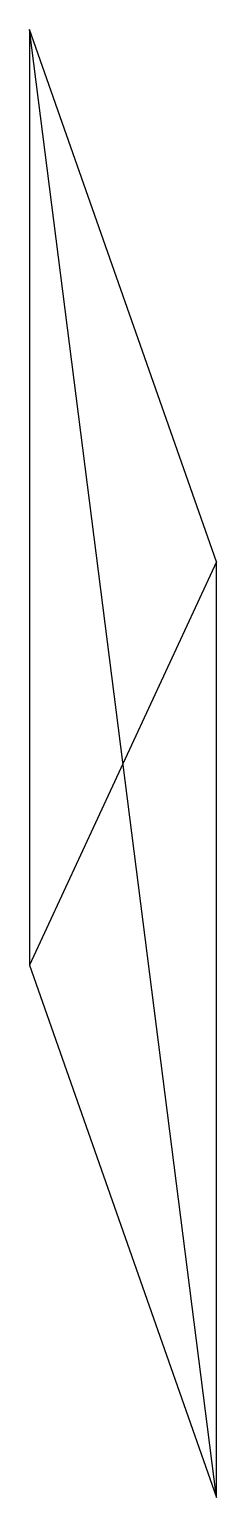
# Model space of a CAD drawing. Extents: x 0.48 to 1.52, y -3.08 to 5.08.
import ezdxf

# ---------------------------------------------------------------- set-up
doc = ezdxf.new("R2010")
doc.units = 0
doc.layers.add('CAPA_POR_DEFECTO', color=7, linetype='CONTINUOUS')

msp = doc.modelspace()

# ---------------------------------------------------------------- linework, layer by layer
at = {"layer": 'CAPA_POR_DEFECTO', "color": 7}
for p, q in [((1.52, 2.12), (0.48, 5.08)), ((0.48, 5.08), (0.48, -0.12)), ((1.52, -3.08), (0.48, 5.08)), ((1.52, 2.12), (0.48, -0.12)), ((1.52, -3.08), (1.52, 2.12)), ((0.48, -0.12), (1.52, -3.08))]:
    msp.add_line(p, q, dxfattribs=at)

doc.saveas('drawing.dxf')
